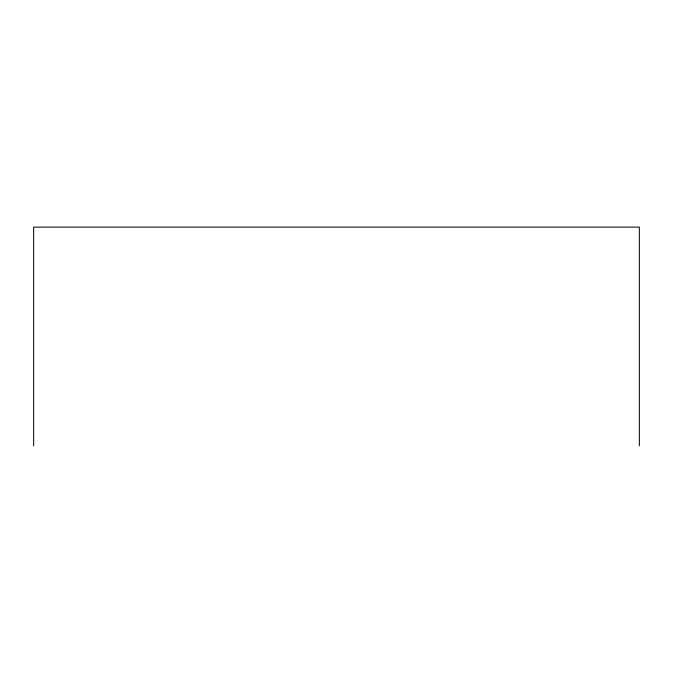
<?xml version="1.0" encoding="UTF-8"?>
<svg xmlns="http://www.w3.org/2000/svg" width="673" height="673" viewBox="0 0 673 673"><rect width="100%" height="100%" fill="white"/><g stroke="black" fill="none" stroke-linecap="round" stroke-linejoin="round"><path stroke-width="1.01" d="M639.35 445.871L639.35 227.129L33.65 227.129L33.65 445.871"/></g></svg>
